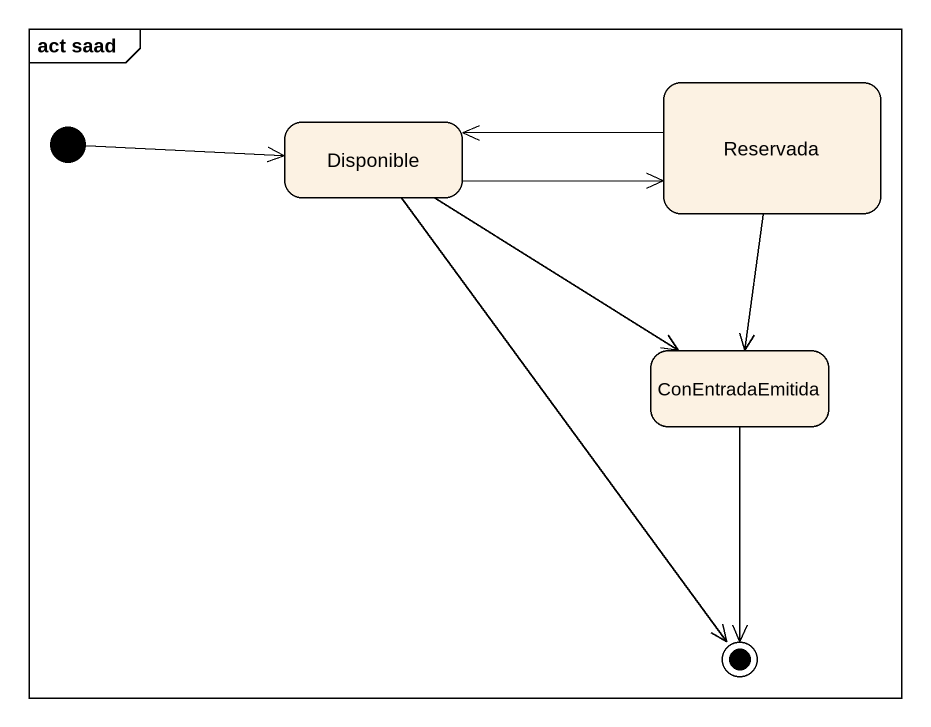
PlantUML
@startuml
mainframe act saad
hide empty description
state Disponible
state Reservada
state ConEntradaEmitida
[*] -right-> Disponible
Disponible -right-> Reservada
Disponible --> ConEntradaEmitida
Reservada -left-> Disponible
Reservada --> ConEntradaEmitida
Disponible --> [*]
ConEntradaEmitida --> [*]
@enduml
